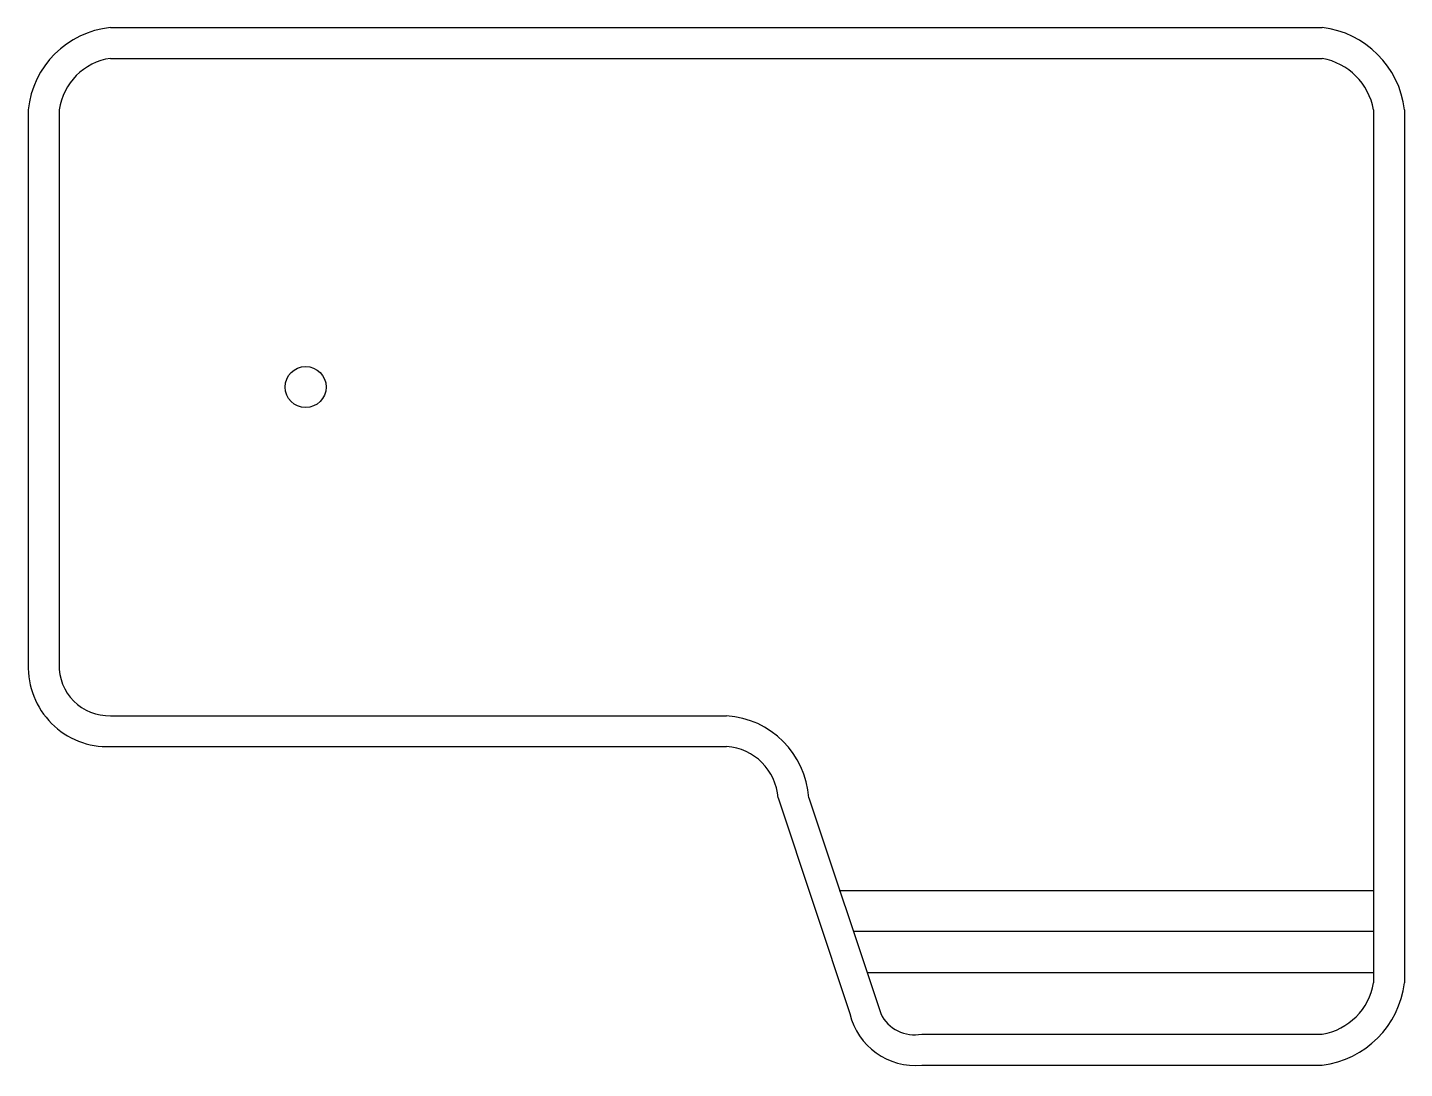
# Model space of a CAD drawing. Extents: x -23 to 363, y -90 to 202.
import ezdxf

# ---------------------------------------------------------------- set-up
doc = ezdxf.new("R2010")
doc.units = 0
doc.header["$MEASUREMENT"] = 0
doc.layers.get('0').update_dxf_attribs({"linetype": 'CONTINUOUS'})
doc.layers.add('1', color=7, linetype='CONTINUOUS')

# ---------------------------------------------------------------- blocks, each defined once
blk = doc.blocks.new('LAND2-G2')
at = {"layer": '1', "color": 7}
for p, q in [((1900.681, 445.0948), (2240.521, 445.0948)), ((1900.681, 436.4551), (2240.521, 436.4551)), ((1877.641, 422.0547), (1877.641, 266.5352)), ((1886.281, 422.0547), (1886.281, 266.5352)), ((2254.921, 422.0547), (2254.921, 177.2549)), ((2263.561, 422.0547), (2263.561, 177.2549)), ((1900.681, 252.1348), (2073.481, 252.1348)), ((1900.681, 243.4947), (2073.481, 243.4947)), ((2087.881, 229.0948), (2108.041, 168.6148)), ((2096.521, 229.0948), (2116.681, 168.6148)), ((2105.04, 203.1749), (2254.921, 203.1749)), ((2254.921, 191.6553), (2108.938, 191.6553)), ((2112.765, 180.1348), (2254.921, 180.1348)), ((2128.201, 162.855), (2240.521, 162.855)), ((2128.201, 154.2149), (2240.521, 154.2149))]:
    blk.add_line(p, q, dxfattribs=at)
blk.add_circle((1955.401, 344.295), 5.76, dxfattribs=at)
for centre, radius, start, end in [((1903.251, 419.4844), 25.7389, 95.73104, 174.269), ((2237.446, 418.98), 26.295, 6.714781, 83.28522), ((1903.216, 419.5196), 17.1239, 98.51387, 171.4861), ((2237.146, 418.6807), 18.0918, 10.74932, 79.25068), ((1899.9, 265.7545), 22.2732, 177.9918, 272.0082), ((1900.306, 266.1602), 14.0302, 178.4692, 271.5308), ((2071.821, 227.4356), 24.7552, 3.843794, 86.1562), ((2072.457, 228.0714), 15.4578, 3.797926, 86.20208), ((2237.521, 180.2545), 17.6563, 279.7815, 350.2184), ((2237.33, 180.4454), 26.424, 276.9353, 353.0647), ((2126.285, 172.8453), 18.7285, 193.0542, 275.8704), ((2126.207, 173.2672), 10.6015, 206.0298, 280.8401)]:
    blk.add_arc(centre, radius, start, end, dxfattribs=at)

msp = doc.modelspace()

# ---------------------------------------------------------------- block references
msp.add_blockref('LAND2-G2', (-1900.681, -243.4947))

doc.saveas('drawing.dxf')
